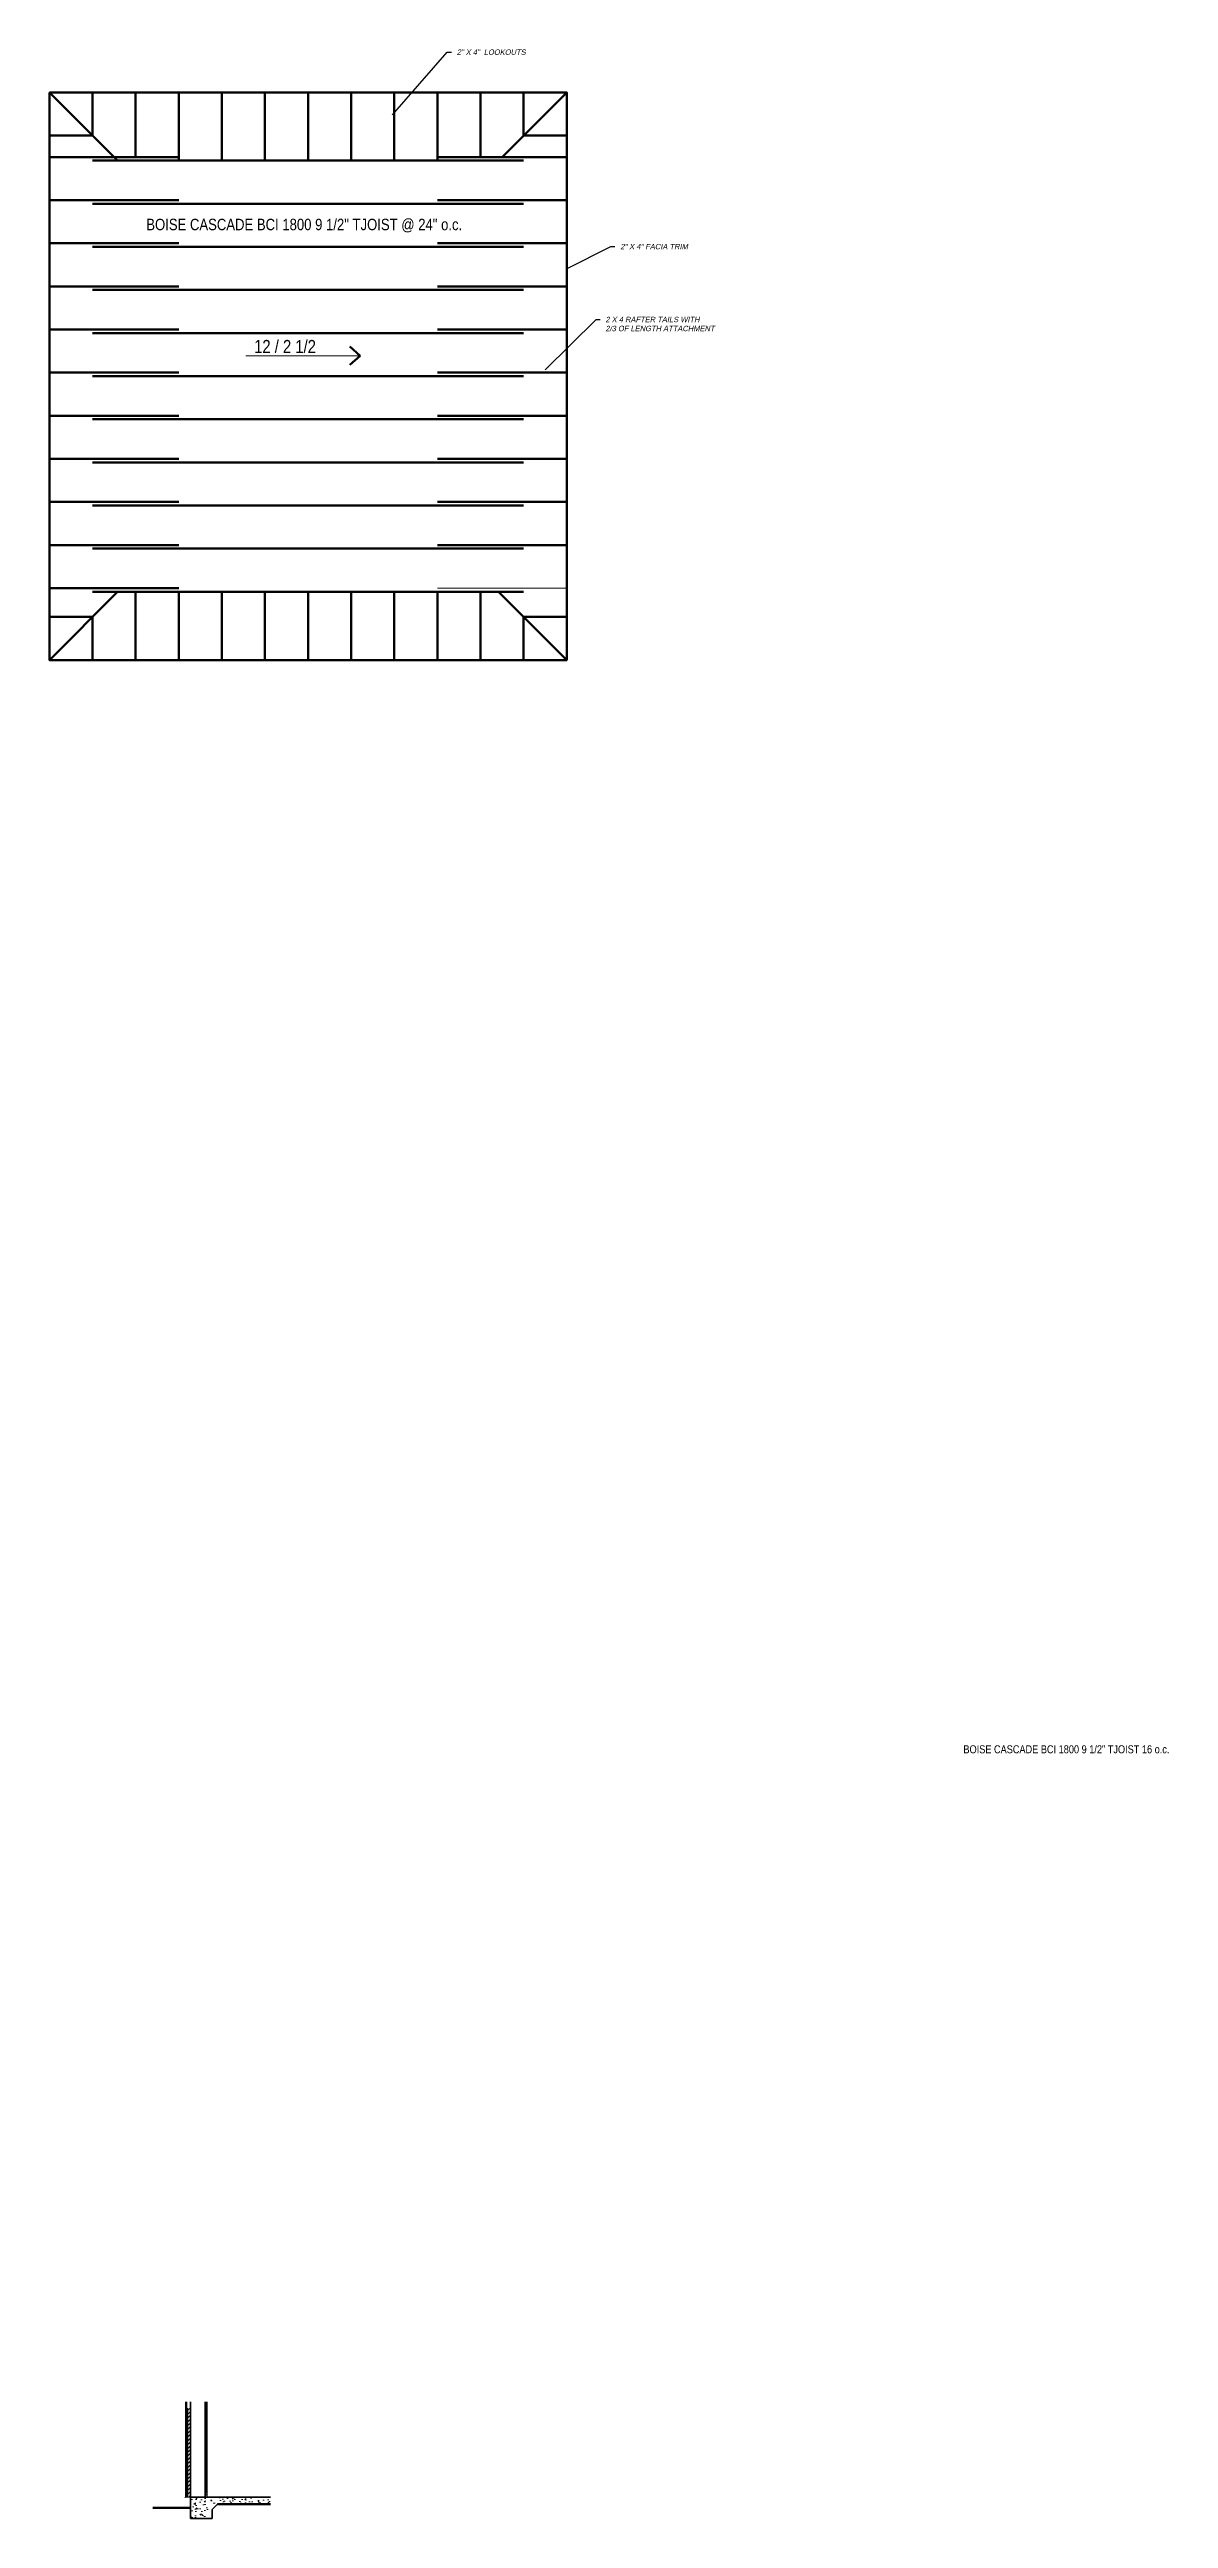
# Model space of a CAD drawing. Header units: inches. Extents: x -3905 to 10892, y 1064 to 9590.
# Drawn here: x 188 to 811, y 1378 to 2752 of the extents above; entities that cross this region are included whole.
import ezdxf

# ---------------------------------------------------------------- set-up
doc = ezdxf.new("R2010")
doc.units = ezdxf.units.IN
doc.header["$MEASUREMENT"] = 0
doc.layers.add('Foundation', color=210, linetype='Continuous')
doc.layers.add('RoofFraming', color=121, linetype='Continuous', lineweight=0)
doc.styles.add('DSstandard', font='ARIALN.TTF')
doc.styles.add('DSTEXT', font='arial.ttf', dxfattribs={"oblique": 12})
doc.styles.add('Title', font='swissck.ttf')
doc.dimstyles.new('WeaselDims$7', dxfattribs={"dimtxt": 0.0625, "dimasz": 0.046875, "dimexe": 0.125, "dimexo": 0.125, "dimgap": 0.0625, "dimtad": 0, "dimdec": 4, "dimrnd": 0.0625, "dimzin": 0, "dimdsep": 46, "dimlunit": 4, "dimtxsty": 'DSTEXT', "dimblk": 'ARCHTICK', "dimcen": 0, "dimadec": 0, "dimazin": 0, "dimtfac": 1, "dimtdec": 4, "dimtofl": 0, "dimtmove": 1, "dimatfit": 3, "dimfxl": 1, "dimfrac": 1, "dimtolj": 1, "dimtzin": 0, "dimarcsym": 0})
pattern_1 = [(50, (-975.81, 1931.8), (143.452, -12.55), [15, -165]), (355, (-975.8, 1931.8), (-27.75, 150.438), [12, -132]), (100.451, (-963.85, 1930.76), (115.702, 137.888), [12.748, -140.228]), (46.184, (-975.8, 1971.8), (213.448, -33.104), [22.5, -247.5]), (96.636, (-958.02, 1969.04), (186.932, 194.824), [19.122, -210.343]), (351.184, (-975.8, 1971.8), (186.932, 194.824), [18, -198]), (21, (-955.81, 1961.8), (119.381, -80.524), [15, -165]), (326, (-955.8, 1961.8), (48.663, 145.03), [12, -132]), (71.451, (-945.86, 1955.09), (168.044, 64.506), [12.748, -140.228]), (37.5, (-975.807, 1931.8), (2.432, 66.5788), [0, -130.4, 0, -134, 0, -132.5]), (7.5, (-975.81, 1931.8), (52.614, 78.8823), [0, -76.4, 0, -127.4, 0, -50.5]), (327.5, (-1020.407, 1931.8), (106.7645, -4.511), [0, -50, 0, -156, 0, -207]), (317.5, (-1040.41, 1931.8), (116.637, 20.021), [0, -65, 0, -103.6, 0, -147])]

# ---------------------------------------------------------------- blocks, each defined once
blk = doc.blocks.new('_ArchTick')
at = {"color": 0, "linetype": 'ByBlock', "lineweight": 0, "const_width": 0.15}
blk.add_lwpolyline([(-0.5, -0.5), (0.5, 0.5)], dxfattribs=at)

msp = doc.modelspace()

# ---------------------------------------------------------------- hatches: boundary and pattern name
at = {"layer": 'Foundation', "linetype": 'Continuous', "lineweight": 0}
h = msp.add_hatch(dxfattribs=at)
h.set_pattern_fill('ANSI31', color=256, scale=12)
h.set_pattern_definition([(45, (-2340.8755, -351.6229), (-1.0606602, 1.0606602), [])])
h.paths.add_polyline_path([(266.99159, 1439.21613), (265.49159, 1439.21613), (265.49159, 1389.71613), (266.99159, 1389.71613), (266.99159, 1392.71613)])
at = {"layer": 'Foundation', "lineweight": 0}
h = msp.add_hatch(dxfattribs=at)
h.set_pattern_fill('AR-CONC', color=256)
h.set_pattern_definition([(50, (-975.807, 1632.6845), (7.172602, -0.627521), [0.75, -8.25]), (355, (-975.807, 1632.6845), (-1.387513, 7.52192), [0.6, -6.6]), (100.45144, (-975.2094, 1632.632), (5.78509, 6.8944), [0.6374, -7.01142]), (46.1842, (-975.807, 1634.6845), (10.672413, -1.65519), [1.125, -12.375]), (96.6356, (-974.918, 1634.547), (9.34662, 9.74119), [0.9561, -10.51714]), (351.1842, (-975.807, 1634.684), (9.34662, 9.74119), [0.9, -9.9]), (21, (-974.807, 1634.1845), (5.96907, -4.02619), [0.75, -8.25]), (326, (-974.807, 1634.1845), (2.433153, 7.2515), [0.6, -6.6]), (71.45144, (-974.31, 1633.849), (8.402224, 3.22531), [0.6374, -7.01142]), (37.5, (-975.8072, 1632.6845), (0.1215986, 3.3289385), [0, -6.52, 0, -6.7, 0, -6.625]), (7.5, (-975.807, 1632.6845), (2.630695, 3.944117), [0, -3.82, 0, -6.37, 0, -2.525]), (327.5, (-978.0372, 1632.6845), (5.3382244, -0.2255487), [0, -2.5, 0, -7.8, 0, -10.35]), (317.5, (-979.037, 1632.6845), (5.831862, 1.00105), [0, -3.25, 0, -5.18, 0, -7.35])])
h.paths.add_polyline_path([(279.89286, 1385.71613), (291.99223, 1385.71613), (291.99223, 1389.71613), (266.99159, 1389.71613), (266.99159, 1377.71613), (276.99159, 1377.71613), (276.99159, 1382.81486)])
h.paths.add_polyline_path([(311.39662, 1385.71613), (311.39662, 1389.71613), (291.99223, 1389.71613), (291.99223, 1385.71613)])
h = msp.add_hatch(dxfattribs=at)
h.set_pattern_fill('AR-CONC', color=256, scale=20)
h.set_pattern_definition(pattern_1)
h.paths.add_polyline_path([(416.99159, 1382.81486), (416.99159, 1377.71613), (426.99159, 1377.71613), (426.99159, 1383.71613), (426.99159, 1389.71613), (266.99159, 1389.71613), (266.99159, 1377.71613), (276.99159, 1377.71613), (276.99159, 1382.81486), (279.89286, 1385.71613), (414.09032, 1385.71613)])
h = msp.add_hatch(dxfattribs=at)
h.set_pattern_fill('AR-CONC', color=256, scale=20)
h.set_pattern_definition(pattern_1)
h.paths.add_polyline_path([(426.99159, 1389.71613), (266.99159, 1389.71613), (266.99159, 1377.71613), (276.99159, 1377.71613), (276.99159, 1382.81486), (279.89286, 1385.71613), (414.09032, 1385.71613), (416.99159, 1382.81486), (416.99159, 1377.71613), (426.99159, 1377.71613), (426.99159, 1383.71613)])

# ---------------------------------------------------------------- linework, layer by layer
at = {"layer": 'Foundation', "lineweight": 35}
for p, q in [((264.24159, 1389.71613), (264.24159, 1442.71613)), ((264.74159, 1389.71613), (264.74159, 1442.71613)), ((266.99159, 1442.71613), (266.99159, 1389.71613)), ((274.99159, 1442.71613), (274.99159, 1389.71613)), ((266.99159, 1389.71613), (266.99159, 1377.71613)), ((266.99159, 1389.71613), (311.39662, 1389.71613)), ((266.99159, 1377.71613), (278.99159, 1377.71613)), ((278.99159, 1382.81486), (281.89286, 1385.71613)), ((278.99159, 1377.71613), (278.99159, 1382.81486))]:
    msp.add_line(p, q, dxfattribs=at)
at = {"layer": 'Foundation', "linetype": 'Continuous', "lineweight": 0}
for p, q in [((265.49159, 1439.21613), (265.49159, 1389.71613)), ((275.74159, 1442.71613), (275.74159, 1392.21613)), ((276.24159, 1442.71613), (276.24159, 1392.21613)), ((276.24159, 1392.21613), (274.99159, 1389.71613))]:
    msp.add_line(p, q, dxfattribs=at)
at = {"layer": 'Foundation', "lineweight": 50}
for p, q in [((245.85532, 1383.71613), (266.99159, 1383.71613)), ((281.89286, 1385.71613), (311.39662, 1385.71613))]:
    msp.add_line(p, q, dxfattribs=at)
at = {"layer": 'Foundation', "linetype": 'Continuous', "lineweight": 13}
msp.add_lwpolyline([(266.99159, 1392.71613), (266.99159, 1389.71613), (263.99159, 1389.71613), (263.69687, 1389.2627)], dxfattribs=at)
at = {"layer": 'Foundation', "linetype": 'Continuous', "lineweight": 0}
msp.add_lwpolyline([(274.99159, 1389.71613), (276.24159, 1389.71613), (276.24159, 1392.21613), (274.99159, 1392.21613)], close=True, dxfattribs=at)
at = {"layer": 'RoofFraming', "linetype": 'Continuous', "lineweight": 50}
for p, q in [((188.3454, 2728.45263), (226.3454, 2690.45263)), ((212.3454, 2704.45263), (212.3454, 2728.45263)), ((236.3454, 2692.45263), (236.3454, 2728.45263)), ((260.3454, 2690.45263), (260.3454, 2728.45263)), ((284.3454, 2690.45263), (284.3454, 2728.45263)), ((308.3454, 2690.45263), (308.3454, 2728.45263)), ((332.3454, 2690.45263), (332.3454, 2728.45263)), ((356.3454, 2690.45263), (356.3454, 2728.45263)), ((380.3454, 2690.45263), (380.3454, 2728.45263)), ((404.3454, 2690.45263), (404.3454, 2728.45263)), ((428.3454, 2692.45263), (428.3454, 2728.45263)), ((476.3454, 2728.45263), (440.3454, 2692.45263)), ((452.3454, 2704.45263), (452.3454, 2728.45263)), ((212.3454, 2704.45263), (188.3454, 2704.45263)), ((452.3454, 2704.45263), (476.3454, 2704.45263)), ((260.3454, 2692.45263), (188.3454, 2692.45263)), ((452.3454, 2690.45263), (212.3454, 2690.45263)), ((404.3454, 2692.45263), (476.3454, 2692.45263)), ((260.3454, 2668.45263), (188.3454, 2668.45263)), ((404.3454, 2668.45263), (476.3454, 2668.45263)), ((452.3454, 2666.45263), (212.3454, 2666.45263)), ((260.3454, 2644.45263), (188.3454, 2644.45263)), ((452.3454, 2642.45263), (212.3454, 2642.45263)), ((404.3454, 2644.45263), (476.3454, 2644.45263)), ((260.3454, 2620.45263), (188.3454, 2620.45263)), ((452.3454, 2618.45263), (212.3454, 2618.45263)), ((404.3454, 2620.45263), (476.3454, 2620.45263)), ((260.3454, 2596.45263), (188.3454, 2596.45263)), ((452.3454, 2594.45263), (212.3454, 2594.45263)), ((404.3454, 2596.45263), (476.3454, 2596.45263)), ((260.3454, 2572.45263), (188.3454, 2572.45263)), ((404.3454, 2572.45263), (476.3454, 2572.45263)), ((452.3454, 2570.45263), (212.3454, 2570.45263)), ((260.3454, 2548.45263), (188.3454, 2548.45263)), ((260.3454, 2548.45263), (188.3454, 2548.45263)), ((452.3454, 2546.45263), (212.3454, 2546.45263)), ((404.3454, 2548.45263), (476.3454, 2548.45263)), ((404.3454, 2548.45263), (476.3454, 2548.45263)), ((260.3454, 2524.45263), (188.3454, 2524.45263)), ((452.3454, 2522.45263), (212.3454, 2522.45263)), ((404.3454, 2524.45263), (476.3454, 2524.45263)), ((260.3454, 2500.45263), (188.3454, 2500.45263)), ((452.3454, 2498.45263), (212.3454, 2498.45263)), ((404.3454, 2500.45263), (476.3454, 2500.45263)), ((260.3454, 2476.45263), (188.3454, 2476.45263)), ((452.3454, 2474.45263), (212.3454, 2474.45263)), ((404.3454, 2476.45263), (476.3454, 2476.45263)), ((260.3454, 2452.45263), (188.3454, 2452.45263)), ((188.3454, 2412.45263), (226.3454, 2450.45263)), ((452.3454, 2450.45263), (212.3454, 2450.45263)), ((236.3454, 2450.45263), (236.3454, 2412.45263)), ((260.3454, 2450.45263), (260.3454, 2412.45263)), ((284.3454, 2450.45263), (284.3454, 2412.45263)), ((308.3454, 2450.45263), (308.3454, 2412.45263)), ((332.3454, 2450.45263), (332.3454, 2412.45263)), ((356.3454, 2450.45263), (356.3454, 2412.45263)), ((380.3454, 2450.45263), (380.3454, 2412.45263)), ((404.3454, 2450.45263), (404.3454, 2412.45263)), ((428.3454, 2450.45263), (428.3454, 2412.45263)), ((476.3454, 2412.45263), (438.3454, 2450.45263)), ((212.3454, 2436.45263), (188.3454, 2436.45263)), ((212.3454, 2436.45263), (212.3454, 2412.45263)), ((452.3454, 2436.45263), (452.3454, 2412.45263)), ((452.3454, 2436.45263), (476.3454, 2436.45263))]:
    msp.add_line(p, q, dxfattribs=at)
at = {"layer": 'RoofFraming', "linetype": 'Continuous', "lineweight": 80}
for q in [(355.62881, 2586.92731), (355.62881, 2576.71045)]:
    msp.add_line((361.38501, 2581.81888), q, dxfattribs=at)
at = {"layer": 'RoofFraming', "linetype": 'Continuous', "lineweight": 0}
for p, q in [((297.70137, 2581.81888), (361.38501, 2581.81888)), ((404.3454, 2452.45263), (476.3454, 2452.45263))]:
    msp.add_line(p, q, dxfattribs=at)
at = {"layer": 'RoofFraming', "linetype": 'Continuous', "lineweight": 50}
msp.add_lwpolyline([(188.3454, 2728.45263), (476.3454, 2728.45263), (476.3454, 2412.45263), (188.3454, 2412.45263)], close=True, dxfattribs=at)

# ---------------------------------------------------------------- texts
at = {"layer": 'RoofFraming', "linetype": 'Continuous', "lineweight": 0}
for s, height, style, p in [('BOISE CASCADE BCI 1800 9 1/2" TJOIST @ 24" o.c.', 6.3643156, 'DSstandard', (242.28314, 2651.72975)), ('12 / 2 1/2', 7.20146, 'Title', (302.32786, 2583.41677)), ('BOISE CASCADE BCI 1800 9 1/2" TJOIST 16 o.c.', 4.4550209, 'DSstandard', (697.1707, 1803.78443))]:
    msp.add_text(s, height=height, dxfattribs=dict(at, style=style)).set_placement(p)
at = {"layer": 'RoofFraming', "linetype": 'Continuous', "lineweight": 0, "char_height": 3, "attachment_point": 1, "style": 'DSTEXT'}
for s, insert in [('2" X 4"  LOOKOUTS', (415.12589, 2752.35342)), ('2" X 4" FACIA TRIM', (506.13852, 2644.09779)), ('2 X 4 RAFTER TAILS WITH\\P2/3 OF LENGTH ATTACHMENT ', (497.89727, 2603.51155))]:
    msp.add_mtext(s, dxfattribs=dict(at, insert=insert))

# ---------------------------------------------------------------- leaders
at = {"layer": 'RoofFraming', "linetype": 'Continuous', "lineweight": 0, "annotation_type": 0, "has_hookline": 1, "hookline_direction": 0}
for points, text_width in [([(379.39623, 2715.97309), (409.87589, 2750.85342), (412.12589, 2750.85342)], 38.68513), ([(476.15547, 2630.20164), (500.88852, 2642.59779), (503.13852, 2642.59779)], 37.88251), ([(464.38306, 2573.98906), (492.64727, 2602.01155), (494.89727, 2602.01155)], 61.21787)]:
    msp.add_leader(points, dimstyle='WeaselDims$7', override={"dimscale": 48, "dimgap": 0.0625, "dimtad": 0}, dxfattribs=dict(at, text_width=text_width))

doc.saveas('drawing.dxf')
